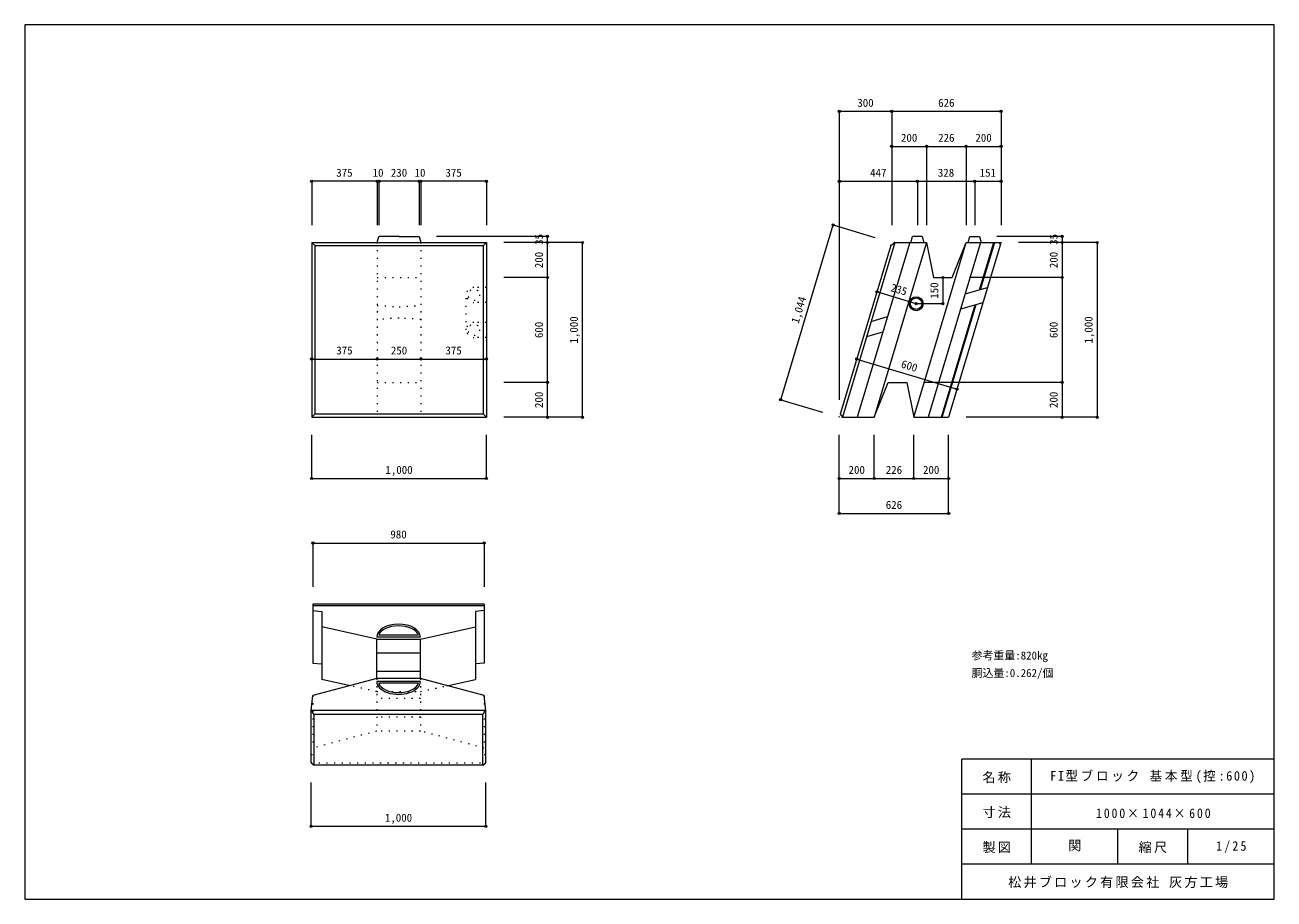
# Model space of a CAD drawing. Units: millimetres, scale not verified. Extents: x 138 to 7288, y 125 to 5125.
import ezdxf
from ezdxf.enums import TextEntityAlignment as Align

# ---------------------------------------------------------------- set-up
doc = ezdxf.new("R2010")
doc.units = ezdxf.units.MM
doc.header["$LTSCALE"] = 25
doc.header["$PDMODE"] = 32
doc.header["$PDSIZE"] = 12.5
doc.linetypes.add('DOTTED', pattern=[1.75, 0.25, -1.5])
for name, color, linetype, lineweight in [('_0-0_', 7, 'Continuous', 18), ('_0-1_', 7, 'Continuous', 18), ('_0-2_', 4, 'Continuous', 9)]:
    doc.layers.add(name, color=color, linetype=linetype, lineweight=lineweight)
doc.styles.add('ＭＳ ゴシック', font='')
doc.styles.get('ＭＳ ゴシック').set_extended_font_data('MS Gothic')

msp = doc.modelspace()

# ---------------------------------------------------------------- linework, layer by layer
at = {"layer": '_0-0_'}
for p, q in [((7287.5, 5125), (137.5, 5125)), ((137.5, 5125), (137.5, 125)), ((7287.5, 125), (7287.5, 5125)), ((7287.5, 925), (5500, 925)), ((5500, 125), (5500, 925)), ((5900, 325), (5900, 925)), ((7287.5, 725), (5500, 725)), ((7287.5, 525), (5500, 525)), ((6393.75, 325), (6393.75, 525)), ((6793.75, 325), (6793.75, 525)), ((7287.5, 325), (5500, 325)), ((137.5, 125), (7287.5, 125))]:
    msp.add_line(p, q, dxfattribs=at)
at = {"layer": '_0-1_'}
for p, q in [((1778.8, 3880.73), (1778.8, 2880.73)), ((1778.8, 3880.73), (2778.8, 3880.73)), ((1778.8, 3880.73), (1796.3, 3863.23)), ((1796.3, 3863.23), (1796.3, 2898.23)), ((1796.3, 3863.23), (2761.3, 3863.23)), ((2153.8, 3880.73), (2163.8, 3915.73)), ((2278.8, 3915.73), (2163.8, 3915.73)), ((2278.8, 3915.73), (2393.8, 3915.73)), ((2393.8, 3915.73), (2403.8, 3880.73)), ((2761.3, 3863.23), (2778.8, 3880.73)), ((2761.3, 2898.23), (2761.3, 3863.23)), ((2778.8, 3880.73), (2778.8, 2880.73)), ((5093.76, 3863.49), (4804.11, 2897.97)), ((5117.21, 3880.73), (4817.21, 2880.73)), ((5201.94, 3880.73), (4901.94, 2880.73)), ((5298.94, 3880.73), (4998.94, 2880.73)), ((5093.76, 3863.49), (5117.21, 3880.73)), ((5117.21, 3880.73), (5298.94, 3880.73)), ((5208.94, 3880.73), (5218.94, 3915.73)), ((5272.94, 3915.73), (5218.94, 3915.73)), ((5224.94, 2880.73), (5524.94, 3880.73)), ((5272.94, 3915.73), (5282.94, 3880.73)), ((5298.94, 3880.73), (5338.94, 3680.73)), ((5607.94, 3880.73), (5307.94, 2880.73)), ((5722.06, 3871.15), (5424.94, 2880.73)), ((5444.94, 3680.73), (5524.94, 3880.73)), ((5524.94, 3880.73), (5714.94, 3880.73)), ((5536.94, 3880.73), (5546.94, 3915.73)), ((5546.94, 3915.73), (5600.94, 3915.73)), ((5600.94, 3915.73), (5610.94, 3880.73)), ((5602.16, 3610.67), (5683.18, 3880.73)), ((5607.88, 3612.34), (5688.4, 3880.73)), ((5722.06, 3871.15), (5714.94, 3880.73)), ((5338.94, 3680.73), (5444.94, 3680.73)), ((5519.7, 3586.61), (5647.93, 3624.03)), ((5383.18, 2880.73), (5576.3, 3524.47)), ((5388.4, 2880.73), (5582.02, 3526.14)), ((5493.84, 3500.4), (5622.07, 3537.83)), ((4981.89, 3429.66), (5074.75, 3456.76)), ((4956.03, 3343.45), (5048.89, 3370.55)), ((4998.94, 2880.73), (5078.94, 3080.73)), ((5078.94, 3080.73), (5184.94, 3080.73)), ((5184.94, 3080.73), (5224.94, 2880.73)), ((1778.8, 2880.73), (1796.3, 2898.23)), ((1778.8, 2880.73), (2778.8, 2880.73)), ((2761.3, 2898.23), (1796.3, 2898.23)), ((2761.3, 2898.23), (2778.8, 2880.73)), ((4804.11, 2897.97), (4817.21, 2880.73)), ((4817.21, 2880.73), (4998.94, 2880.73)), ((5224.94, 2880.73), (5424.94, 2880.73)), ((2765.95, 1811.6), (1785.95, 1811.6)), ((1785.95, 1811.6), (1785.95, 1475.06)), ((2765.95, 1801.6), (1785.95, 1801.6)), ((2765.95, 1811.6), (2765.95, 1475.06)), ((1785.95, 1775.06), (1835.95, 1769.84)), ((1835.95, 1769.84), (1835.95, 1381.32)), ((2765.95, 1775.06), (2715.95, 1769.84)), ((2715.95, 1769.84), (2715.95, 1381.32)), ((2150.95, 1611.6), (1835.95, 1681.32)), ((2400.95, 1611.6), (2715.95, 1681.32)), ((2400.95, 1623.6), (2150.95, 1623.6)), ((2150.95, 1385.6), (2150.95, 1611.6)), ((2150.95, 1611.6), (2400.95, 1611.6)), ((2389.53, 1633.6), (2162.36, 1633.6)), ((2400.95, 1385.6), (2400.95, 1611.6)), ((2400.95, 1531.6), (2150.95, 1531.6)), ((1785.95, 1475.06), (1835.95, 1469.84)), ((2765.95, 1475.06), (2715.95, 1469.84)), ((2150.95, 1385.6), (1785.95, 1288.6)), ((1999.02, 1345.22), (1835.95, 1381.32)), ((2400.95, 1425.6), (2150.95, 1425.6)), ((2400.95, 1385.6), (2150.95, 1385.6)), ((2400.95, 1369.6), (2150.95, 1369.6)), ((2389.53, 1359.6), (2162.36, 1359.6)), ((2765.95, 1288.6), (2400.95, 1385.6)), ((2552.87, 1345.22), (2715.95, 1381.32)), ((1775.95, 1203.87), (1785.95, 1288.6)), ((2775.95, 1203.87), (2765.95, 1288.6)), ((1793.45, 1180.42), (1775.95, 1203.87)), ((2775.95, 1203.87), (1775.95, 1203.87)), ((1775.95, 903.87), (1775.95, 1203.87)), ((2758.45, 1180.42), (1793.45, 1180.42)), ((1793.45, 890.77), (1793.45, 1180.42)), ((2758.45, 1180.42), (2775.95, 1203.87)), ((2758.45, 890.77), (2758.45, 1180.42)), ((2775.95, 903.87), (2775.95, 1203.87)), ((1775.95, 903.87), (1793.45, 890.77)), ((2758.45, 890.77), (1793.45, 890.77)), ((2758.45, 890.77), (2775.95, 903.87))]:
    msp.add_line(p, q, dxfattribs=at)
at = {"layer": '_0-1_', "linetype": 'DOTTED'}
for p, q in [((2153.8, 3880.73), (2153.8, 2880.73)), ((2403.8, 3880.73), (2403.8, 2880.73)), ((5093.76, 3863.49), (5098.94, 3880.73)), ((5117.21, 3880.73), (5098.94, 3880.73)), ((5714.94, 3880.73), (5724.94, 3880.73)), ((5724.94, 3880.73), (5722.06, 3871.15)), ((2153.8, 3680.73), (2403.8, 3680.73)), ((2663.8, 3380.71), (2663.8, 3580.93)), ((2778.8, 3624.03), (2706.9, 3624.03)), ((2153.8, 3520.73), (2278.8, 3513.23)), ((2278.8, 3513.23), (2403.8, 3520.73)), ((2778.8, 3537.83), (2706.9, 3537.83)), ((2278.8, 3448.23), (2153.8, 3440.73)), ((2403.8, 3440.73), (2278.8, 3448.23)), ((2778.8, 3423.81), (2706.9, 3423.81)), ((2778.8, 3337.61), (2706.9, 3337.61)), ((2153.8, 3080.73), (2403.8, 3080.73)), ((4798.94, 2880.73), (4804.11, 2897.97)), ((4817.21, 2880.73), (4798.94, 2880.73)), ((2150.95, 1385.6), (2150.95, 1085.6)), ((2400.95, 1385.6), (2400.95, 1085.6)), ((1785.95, 1288.6), (1785.95, 988.6)), ((2150.95, 1311.6), (1999.02, 1345.22)), ((2150.95, 1311.6), (2400.95, 1311.6)), ((2400.95, 1311.6), (2552.87, 1345.22)), ((2765.95, 1288.6), (2765.95, 988.6)), ((2400.95, 1271.6), (2150.95, 1271.6)), ((2400.95, 1165.6), (2150.95, 1165.6)), ((2150.95, 1085.6), (1785.95, 988.6)), ((2400.95, 1085.6), (2150.95, 1085.6)), ((2765.95, 988.6), (2400.95, 1085.6)), ((1775.95, 903.87), (1785.95, 988.6)), ((2775.95, 903.87), (2765.95, 988.6)), ((1775.95, 903.87), (2775.95, 903.87))]:
    msp.add_line(p, q, dxfattribs=at)
for centre in [(2706.9, 3580.93), (2706.9, 3380.71)]:
    msp.add_circle(centre, 33.1, dxfattribs=at)
at = {"layer": '_0-1_'}
for radius in [40, 32.5]:
    msp.add_circle((5239.28, 3530.73), radius, dxfattribs=at)
at = {"layer": '_0-1_', "linetype": 'DOTTED'}
for centre in [(2706.9, 3580.93), (2706.9, 3380.71)]:
    msp.add_arc(centre, 43.1, 90, 270, dxfattribs=at)
at = {"layer": '_0-1_'}
for centre, major_axis, ratio, start_param, end_param in [((2275.95, 1623.6), (-125, 0), 0.592, 3.1415927, 6.2831853), ((2275.95, 1623.6), (-115, 0), 0.556522, 3.2984855, 6.1262924), ((2275.95, 1369.6), (-125, 0), 0.592, 0, 3.1415927), ((2275.95, 1369.6), (-115, 0), 0.556522, 0.1568929, 2.9846998)]:
    msp.add_ellipse(centre, major_axis=major_axis, ratio=ratio, start_param=start_param, end_param=end_param, dxfattribs=at)
at = {"layer": '_0-2_'}
for p, q in [((4798.94, 4630.73), (4798.94, 2980.73)), ((5724.94, 4630.73), (4798.94, 4630.73)), ((5098.94, 4630.73), (5098.94, 3980.73)), ((5724.94, 4630.73), (5724.94, 3980.73)), ((5098.94, 4430.73), (5724.94, 4430.73)), ((5298.94, 4430.73), (5298.94, 3980.73)), ((5524.94, 4430.73), (5524.94, 3980.73)), ((1778.8, 4230.73), (1778.8, 3980.73)), ((2778.8, 4230.73), (1778.8, 4230.73)), ((2153.8, 4230.73), (2153.8, 3980.73)), ((2163.8, 4230.73), (2163.8, 3980.73)), ((2393.8, 4230.73), (2393.8, 3980.73)), ((2403.8, 4230.73), (2403.8, 3980.73)), ((2778.8, 4230.73), (2778.8, 3980.73)), ((4798.94, 4230.73), (5724.94, 4230.73)), ((5245.94, 4230.73), (5245.94, 3980.73)), ((5573.94, 4230.73), (5573.94, 3980.73)), ((4463.7, 2981.3), (4763.7, 3981.3)), ((4763.7, 3981.3), (5003.15, 3909.46)), ((3128.8, 3915.73), (2493.8, 3915.73)), ((3328.8, 3880.73), (2878.8, 3880.73)), ((3178.8, 3880.73), (2878.8, 3880.73)), ((3128.8, 2880.73), (3128.8, 3915.73)), ((3328.8, 2880.73), (3328.8, 3880.73)), ((6074.94, 3915.73), (5700.94, 3915.73)), ((6274.94, 3880.73), (5824.94, 3880.73)), ((6074.94, 3915.73), (6074.94, 2880.73)), ((6274.94, 3880.73), (6274.94, 2880.73)), ((3128.8, 3680.73), (2878.8, 3680.73)), ((5391.94, 3680.73), (5391.94, 3530.73)), ((6074.94, 3680.73), (5544.94, 3680.73)), ((5239.28, 3530.73), (5014.2, 3598.25)), ((5391.94, 3530.73), (5239.28, 3530.73)), ((1778.8, 3214.06), (2778.8, 3214.06)), ((4898.94, 3214.06), (5473.25, 3041.77)), ((3128.8, 3080.73), (2878.8, 3080.73)), ((6074.94, 3080.73), (5284.94, 3080.73)), ((4463.7, 2981.3), (4703.15, 2909.46)), ((3328.8, 2880.73), (2878.8, 2880.73)), ((6274.94, 2880.73), (5524.94, 2880.73)), ((1778.8, 2530.73), (1778.8, 2780.73)), ((2778.8, 2530.73), (2778.8, 2780.73)), ((4798.94, 2330.73), (4798.94, 2780.73)), ((4998.94, 2530.73), (4998.94, 2780.73)), ((5224.94, 2530.73), (5224.94, 2780.73)), ((5424.94, 2330.73), (5424.94, 2780.73)), ((1778.8, 2530.73), (2778.8, 2530.73)), ((4798.94, 2530.73), (5424.94, 2530.73)), ((4798.94, 2330.73), (5424.94, 2330.73)), ((1785.95, 2161.6), (1785.95, 1911.6)), ((1785.95, 2161.6), (2765.95, 2161.6)), ((2765.95, 2161.6), (2765.95, 1911.6)), ((1775.95, 540.77), (1775.95, 790.77)), ((2775.95, 540.77), (2775.95, 790.77)), ((1775.95, 540.77), (2775.95, 540.77))]:
    msp.add_line(p, q, dxfattribs=at)
for p in [(4798.94, 4630.73), (5098.94, 4630.73), (5724.94, 4630.73), (5098.94, 4430.73), (5298.94, 4430.73), (5524.94, 4430.73), (5724.94, 4430.73), (1778.8, 4230.73), (2153.8, 4230.73), (2163.8, 4230.73), (2393.8, 4230.73), (2403.8, 4230.73), (2778.8, 4230.73), (4798.94, 4230.73), (5245.94, 4230.73), (5573.94, 4230.73), (5724.94, 4230.73), (4763.7, 3981.3), (3128.8, 3915.73), (3128.8, 3880.73), (3328.8, 3880.73), (6074.94, 3915.73), (6074.94, 3880.73), (6274.94, 3880.73), (3128.8, 3680.73), (5391.94, 3680.73), (6074.94, 3680.73), (5014.2, 3598.25), (5239.28, 3530.73), (5391.94, 3530.73), (1778.8, 3214.06), (2153.8, 3214.06), (2403.8, 3214.06), (2778.8, 3214.06), (4898.94, 3214.06), (3128.8, 3080.73), (6074.94, 3080.73), (5473.25, 3041.77), (4463.7, 2981.3), (3128.8, 2880.73), (3328.8, 2880.73), (6074.94, 2880.73), (6274.94, 2880.73), (1778.8, 2530.73), (2778.8, 2530.73), (4798.94, 2530.73), (4998.94, 2530.73), (5224.94, 2530.73), (5424.94, 2530.73), (4798.94, 2330.73), (5424.94, 2330.73), (1785.95, 2161.6), (2765.95, 2161.6), (1775.95, 540.77), (2775.95, 540.77)]:
    msp.add_point(p, dxfattribs=at)

# ---------------------------------------------------------------- texts
at = {"layer": '_0-0_', "color": 4, "style": 'ＭＳ ゴシック'}
for s, p in [('参考重量:820㎏', (5556.25, 1481.25)), ('胴込量:0.262/個', (5556.25, 1381.25))]:
    msp.add_text(s, height=45.82, dxfattribs=at).set_placement(p, align=Align.BOTTOM_LEFT)
at = {"layer": '_0-0_', "style": 'ＭＳ ゴシック'}
msp.add_text('関', height=54.99, dxfattribs=at).set_placement((6109.38, 387.5), align=Align.BOTTOM_LEFT)
at = {"layer": '_0-0_', "char_height": 54.99, "attachment_point": 7, "style": 'ＭＳ ゴシック'}
for s, insert in [('\\T1.23;\\W0.95;FI型ブロック\\~基本型(控:600)', (6006.25, 787.5)), ('\\T1.17;名称', (5618.75, 787.5)), ('\\T1.17;寸法', (5618.75, 587.5)), ('\\T1.32;\\W0.9;1000×1044×600', (6268.75, 587.5)), ('\\T1.17;製図', (5618.75, 387.5)), ('\\T1.17;縮尺', (6512.5, 387.5)), ('\\T1.38;\\W0.9;1/25', (6956.25, 387.5)), ('\\T1.17;松井ブロック有限会社\\~灰方工場', (5765.62, 187.5))]:
    msp.add_mtext(s, dxfattribs=dict(at, insert=insert))
at = {"layer": '_0-2_', "style": 'ＭＳ ゴシック'}
for s, p in [('300', (4902.06, 4643.23)), ('626', (5365.06, 4643.23)), ('200', (5152.06, 4443.23)), ('226', (5365.06, 4443.23)), ('200', (5578.06, 4443.23)), ('375', (1919.42, 4243.23)), ('10', (2127.55, 4243.23)), ('230', (2231.92, 4243.23)), ('10', (2367.55, 4243.23)), ('375', (2544.42, 4243.23)), ('447', (4975.56, 4243.23)), ('328', (5363.06, 4243.23)), ('151', (5602.56, 4243.23)), ('375', (1919.42, 3226.56)), ('250', (2231.92, 3226.56)), ('375', (2544.42, 3226.56)), ('1,000', (2200.67, 2543.23)), ('200', (4852.06, 2543.23)), ('226', (5065.06, 2543.23)), ('200', (5278.06, 2543.23)), ('626', (5065.06, 2343.23)), ('980', (2229.07, 2174.1)), ('1,000', (2197.82, 553.27))]:
    msp.add_text(s, height=45.82, dxfattribs=at).set_placement(p, align=Align.BOTTOM_LEFT)
for s, rotation, p in [('35', 90, (3116.3, 3866.98)), ('35', 90, (6062.44, 3866.98)), ('200', 90, (3116.3, 3733.85)), ('200', 90, (6062.44, 3733.85)), ('150', 90, (5379.44, 3558.85)), ('235', 343.301, (5085.43, 3589.93)), ('1,044', 73.301, (4579.28, 3410.06)), ('1,000', 90, (3316.3, 3302.6)), ('1,000', 90, (6262.44, 3302.6)), ('600', 90, (3116.3, 3333.85)), ('600', 90, (6062.44, 3333.85)), ('600', 343.301, (5144.79, 3153.36)), ('200', 90, (3116.3, 2933.85)), ('200', 90, (6062.44, 2933.85))]:
    msp.add_text(s, height=45.82, rotation=rotation, dxfattribs=at).set_placement(p, align=Align.BOTTOM_LEFT)

doc.saveas('drawing.dxf')
